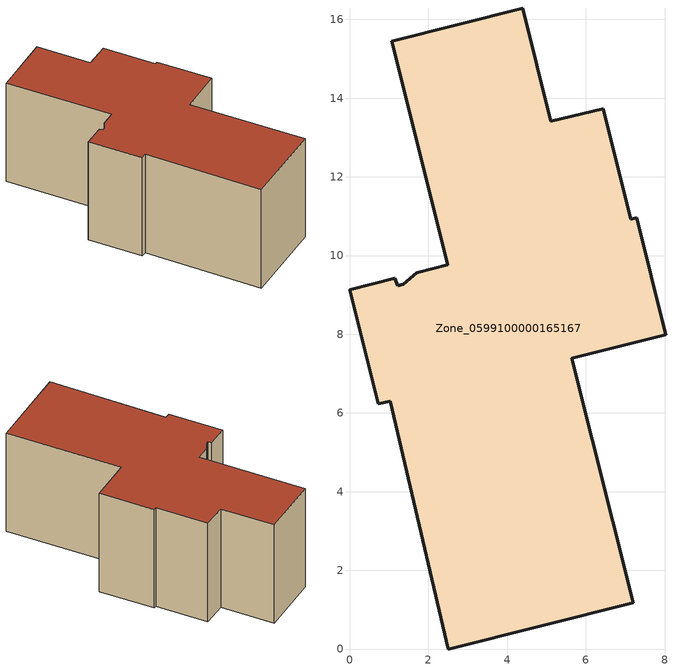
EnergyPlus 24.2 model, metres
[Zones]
Zone_0599100000165167
 floor ground (C_G): 7.2,1.18 2.5,0 1.03,6.3 0.72,6.23 0,9.13 1.14,9.42 1.23,9.24 1.36,9.27 1.7,9.56 2.49,9.76 1.07,15.45 4.39,16.29 5.11,13.41 6.44,13.73 7.14,10.92 7.29,10.96 8.03,7.99 5.64,7.39 z0
 wall outside (C_F): 5.11,13.41 4.39,16.29 1.07,15.45 2.49,9.76 1.7,9.56 1.36,9.27 1.23,9.24 1.14,9.42 0,9.13 0.72,6.23 1.03,6.3 2.5,0 7.2,1.18 5.64,7.39 8.03,7.99 7.29,10.96 7.14,10.92 6.44,13.73 5.11,13.41 z0:6.01
 roof outside (C_R): 1.23,9.24 1.14,9.42 0,9.13 0.72,6.23 1.03,6.3 2.5,0 7.2,1.18 5.64,7.39 8.03,7.99 7.29,10.96 7.14,10.92 6.44,13.73 5.11,13.41 4.39,16.29 1.07,15.45 2.49,9.76 1.7,9.56 1.36,9.27 z6.01
[BUILDING]
Pand.0599100000165167: North Axis=0; Terrain=City; Loads Convergence Tolerance Value=0.04; Temperature Convergence Tolerance Value=0.4; Solar Distribution=FullExterior; Maximum Number of Warmup Days=25; Minimum Number of Warmup Days=1
[Site:Location]
Rotterdam.The.Hague.AP_ZH_NLD Design_Conditions: Latitude=51.96; Longitude=4.45; Time Zone=1; Elevation=-4.5
[SITE:GROUNDTEMPERATURE:BUILDINGSURFACE]
18, 18, 18, 18, 18, 18, 18, 18, 18, 18, 18, 18
[MATERIAL] Thermal Absorptance=0.9; Solar Absorptance=0.7; Visible Absorptance=0.7
Name | Roughness | Thickness | Conductivity | Density | Specific Heat
G.TI.1965-1974 | MediumSmooth | 0.15 | 0.882353 | 540 | 1210
F.TI.1965-1974 | Rough | 0.3 | 0.697674 | 1920 | 840
R.TI.1965-1974 | MediumRough | 0.2 | 0.232558 | 1500 | 1000
[CONSTRUCTION]
C_G: G.TI.1965-1974
C_F: F.TI.1965-1974
C_R: R.TI.1965-1974
[ZONE]
Zone_0599100000165167: Type=1; Multiplier=1; Ceiling Height=Autocalculate; Volume=Autocalculate; Floor Area=autocalculate; Part of Total Floor Area=Yes
[ZONEINFILTRATION:DESIGNFLOWRATE]
Infil_Zone_0599100000165167: Zone or ZoneList or Space or SpaceList=Zone_0599100000165167; Schedule=AlwaysOn; Design Flow Rate Calculation Method=Flow/Area; Flow Rate per Floor Area=0.003; Constant Term Coefficient=1; Temperature Term Coefficient=0; Velocity Term Coefficient=0; Velocity Squared Term Coefficient=0
[HVACTEMPLATE:ZONE:IDEALLOADSAIRSYSTEM]
Zone_0599100000165167: Maximum Heating Supply Air Temperature=50; Minimum Cooling Supply Air Temperature=13; Maximum Heating Supply Air Humidity Ratio=0.0156; Minimum Cooling Supply Air Humidity Ratio=0.0077; Heating Limit=NoLimit; Cooling Limit=NoLimit; Dehumidification Control Type=ConstantSensibleHeatRatio; Cooling Sensible Heat Ratio=0.7; Dehumidification Setpoint=60; Humidification Control Type=None; Humidification Setpoint=30; Outdoor Air Method=None; Outdoor Air Flow Rate per Person=0.00944; Outdoor Air Flow Rate per Zone Floor Area=0; Outdoor Air Flow Rate per Zone=0; Demand Controlled Ventilation Type=None; Outdoor Air Economizer Type=NoEconomizer; Heat Recovery Type=None; Sensible Heat Recovery Effectiveness=0.7; Latent Heat Recovery Effectiveness=0.65
[ZONECONTROL:THERMOSTAT]
ThermostatControl_Zone_0599100000165167: Zone or ZoneList=Zone_0599100000165167; Control Type Schedule=DualSetpointControlType; Control 1=Thermostat_Zone_0599100000165167; Temperature Difference Between Cutout And Setpoint=0
[THERMOSTATSETPOINT:DUALSETPOINT]
Thermostat_Zone_0599100000165167: Heating Setpoint Temperature Schedule=HeatingSetpoint_Zone_0599100000165167; Cooling Setpoint Temperature Schedule=CoolingSetpoint_Zone_0599100000165167
[SCHEDULE:COMPACT]
HeatingSetpoint_Zone_0599100000165167: Through: 12/31, For: AllDays, Until: 24:00, 21
CoolingSetpoint_Zone_0599100000165167: Through: 12/31, For: AllDays, Until: 24:00, 24
DualSetpointControlType: Through: 12/31, For: AllDays, Until: 24:00, 4
AlwaysOn: Through: 12/31, For: AllDays, Until: 24:00, 1
